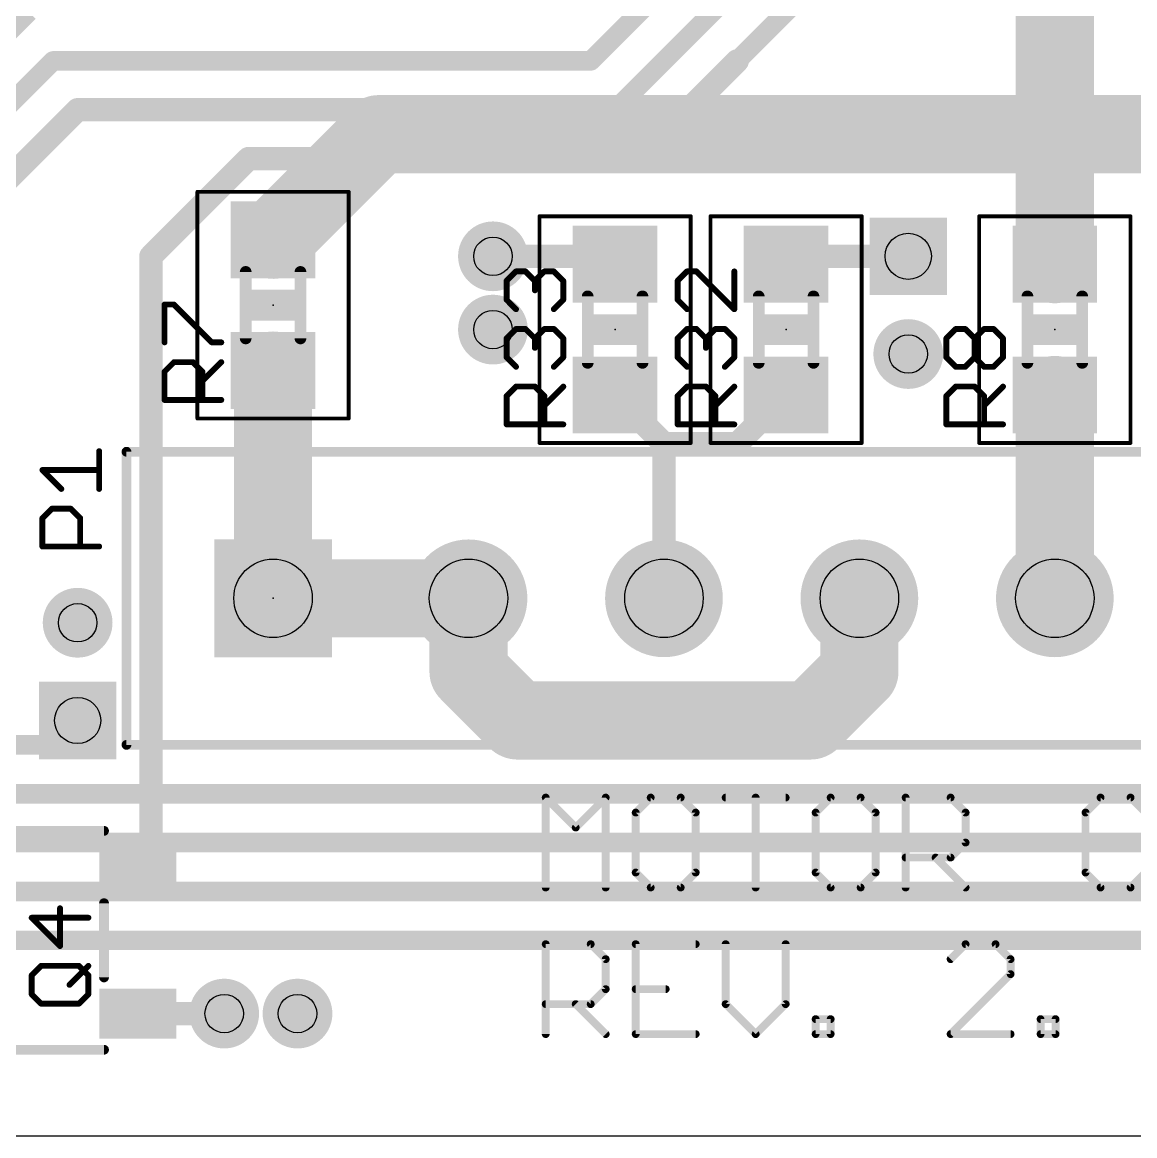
# Model space of a CAD drawing. Extents: x -1 to 68.6, y -1.7 to 63.5.
# Drawn here: x 24.68 to 39.14, y 0 to 14.47 of the extents above; entities that cross this region are included whole.
import ezdxf

# ---------------------------------------------------------------- set-up
doc = ezdxf.new("R2010")
doc.units = 0
for name, color, linetype in [('1', 22, 'CONTINUOUS'), ('16', 175, 'CONTINUOUS'), ('17', 82, 'CONTINUOUS'), ('18', 82, 'CONTINUOUS'), ('20', 7, 'CONTINUOUS'), ('21', 253, 'CONTINUOUS'), ('22', 253, 'CONTINUOUS'), ('23', 7, 'CONTINUOUS'), ('24', 7, 'CONTINUOUS'), ('25', 253, 'CONTINUOUS'), ('31', 253, 'CONTINUOUS'), ('32', 253, 'CONTINUOUS'), ('35', 253, 'CONTINUOUS'), ('39', 22, 'CONTINUOUS'), ('44', 253, 'CONTINUOUS'), ('48', 253, 'CONTINUOUS'), ('51', 253, 'CONTINUOUS'), ('52', 253, 'CONTINUOUS')]:
    doc.layers.add(name, color=color, linetype=linetype)

# ---------------------------------------------------------------- blocks, each defined once
blk = doc.blocks.new('SQUAREP')
blk.add_solid([(-0.5, -0.5), (0.5, -0.5), (-0.5, 0.5), (0.5, 0.5)])
blk = doc.blocks.new('ROUNDP')
at = {"const_width": 0.5}
blk.add_lwpolyline([(0, -0.25, 1), (0, 0.25, 1), (0, -0.25)], format="xyb", dxfattribs=at)
blk = doc.blocks.new('RECT')
blk.add_solid([(-0.5, -0.5), (0.5, -0.5), (-0.5, 0.5), (0.5, 0.5)])
blk = doc.blocks.new('ROUNDV')
at = {"const_width": 0.5}
blk.add_lwpolyline([(0, -0.25, 1), (0, 0.25, 1), (0, -0.25)], format="xyb", dxfattribs=at)
blk = doc.blocks.new('SQUAREV')
blk.add_solid([(-0.5, -0.5), (0.5, -0.5), (-0.5, 0.5), (0.5, 0.5)])

msp = doc.modelspace()

# ---------------------------------------------------------------- linework, layer by layer
at = {"layer": '1'}
for points, const_width in [([(38.1, 19.05), (38.1, 13.0175)], 1.016), ([(27.94, 11.645), (29.3125, 13.0175)], 1.016), ([(29.3125, 13.0175), (37.7825, 13.0175)], 1.016), ([(37.7825, 13.0175), (38.1, 13.0175)], 1.016), ([(38.1, 13.0175), (38.1, 11.3275)], 1.016), ([(39.79, 13.0175), (38.1, 13.0175)], 1.016), ([(32.2825, 11.43), (30.7975, 11.43)], 0.3048), ([(32.385, 11.3275), (32.2825, 11.43)], 0.3048), ([(34.6075, 11.3275), (34.71, 11.43)], 0.3048), ([(34.71, 11.43), (36.195, 11.43)], 0.3048), ([(27.94, 9.945), (27.94, 6.985)], 1.016), ([(38.1, 9.6275), (38.1, 6.985)], 1.016), ([(32.385, 9.6275), (33.02, 8.9925)], 0.3048), ([(34.6075, 9.6275), (33.9725, 8.9925)], 0.3048), ([(33.02, 8.9925), (33.02, 6.985)], 0.3048), ([(33.9725, 8.9925), (33.02, 8.9925)], 0.3048), ([(23.1775, 4.445), (48.895, 4.445)], 0.254), ([(22.86, 3.81), (51.7525, 3.81)], 0.254), ([(53.975, 3.175), (22.5425, 3.175)], 0.254), ([(55.5625, 2.54), (22.225, 2.54)], 0.254)]:
    msp.add_lwpolyline(points, dxfattribs=dict(at, const_width=const_width))
for points, const_width in [([(29.3125, 13.2715, 1), (29.3125, 12.7635)], 0.508), ([(29.4921, 12.8379, 1), (29.1329, 13.1971)], 0.508), ([(37.7825, 13.2715, 1), (37.7825, 12.7635)], 0.508), ([(37.7825, 12.7635, 1), (37.7825, 13.2715)], 0.508), ([(38.354, 13.0175, 1), (37.846, 13.0175)], 0.508), ([(38.1, 13.2715, 1), (38.1, 12.7635)], 0.508), ([(38.1, 12.7635, 1), (38.1, 13.2715)], 0.508), ([(37.846, 13.0175, 1), (38.354, 13.0175)], 0.508), ([(27.7604, 11.8246, 1), (28.1196, 11.4654)], 0.508), ([(30.7975, 11.5062, 1), (30.7975, 11.3538)], 0.1524), ([(32.3364, 11.4839, 1), (32.2286, 11.3761)], 0.1524), ([(32.2825, 11.3538, 1), (32.2825, 11.5062)], 0.1524), ([(34.71, 11.5062, 1), (34.71, 11.3538)], 0.1524), ([(34.7639, 11.3761, 1), (34.6561, 11.4839)], 0.1524), ([(36.195, 11.3538, 1), (36.195, 11.5062)], 0.1524), ([(37.846, 11.3275, 1), (38.354, 11.3275)], 0.508), ([(32.3311, 11.2736, 1), (32.4389, 11.3814)], 0.1524), ([(34.5536, 11.3814, 1), (34.6614, 11.2736)], 0.1524), ([(28.194, 9.945, 1), (27.686, 9.945)], 0.508), ([(38.354, 9.6275, 1), (37.846, 9.6275)], 0.508), ([(32.4389, 9.6814, 1), (32.3311, 9.5736)], 0.1524), ([(34.6614, 9.5736, 1), (34.5536, 9.6814)], 0.1524), ([(33.0962, 8.9925, 1), (32.9438, 8.9925)], 0.1524), ([(33.02, 9.0687, 1), (33.02, 8.9163)], 0.1524), ([(32.9661, 8.9386, 1), (33.0739, 9.0464)], 0.1524), ([(33.9186, 9.0464, 1), (34.0264, 8.9386)], 0.1524), ([(33.9725, 8.9163, 1), (33.9725, 9.0687)], 0.1524), ([(27.686, 6.985, 1), (28.194, 6.985)], 0.508), ([(37.846, 6.985, 1), (38.354, 6.985)], 0.508), ([(32.9438, 6.985, 1), (33.0962, 6.985)], 0.1524)]:
    msp.add_lwpolyline(points, format="xyb", dxfattribs=dict(at, const_width=const_width))
at = {"layer": '16'}
for points, const_width in [([(32.0675, 13.97), (34.6075, 16.51)], 0.254), ([(32.385, 13.335), (35.2425, 16.1925)], 0.254), ([(33.9725, 13.97), (35.8775, 15.875)], 0.254), ([(23.1775, 13.0175), (24.765, 14.605)], 0.254), ([(25.0825, 13.97), (15.5575, 4.445)], 0.254), ([(32.0675, 13.97), (25.0825, 13.97)], 0.254), ([(32.7025, 12.7), (33.9725, 13.97)], 0.3048), ([(20.6375, 8.5725), (25.4, 13.335)], 0.3048), ([(25.4, 13.335), (32.385, 13.335)], 0.3048), ([(26.3525, 11.43), (27.6225, 12.7)], 0.3048), ([(27.6225, 12.7), (32.7025, 12.7)], 0.3048), ([(26.3525, 3.665), (26.3525, 11.43)], 0.3048), ([(27.94, 6.985), (30.48, 6.985)], 1.016), ([(30.48, 6.985), (30.48, 6.0325)], 1.016), ([(35.56, 6.0325), (35.56, 6.985)], 1.016), ([(30.48, 6.0325), (31.115, 5.3975)], 1.016), ([(34.925, 5.3975), (35.56, 6.0325)], 1.016), ([(31.115, 5.3975), (34.925, 5.3975)], 1.016), ([(25.4, 5.3975), (25.0825, 5.08)], 0.254), ([(25.0825, 5.08), (24.0275, 5.08)], 0.254), ([(26.1825, 3.495), (26.3525, 3.665)], 0.3048), ([(26.1825, 1.585), (26.185, 1.5875)], 0.3048), ([(26.185, 1.5875), (27.305, 1.5875)], 0.3048)]:
    msp.add_lwpolyline(points, dxfattribs=dict(at, const_width=const_width))
for points, const_width in [([(25.0825, 14.0335, 1), (25.0825, 13.9065)], 0.127), ([(25.1274, 13.9251, 1), (25.0376, 14.0149)], 0.127), ([(32.0226, 14.0149, 1), (32.1124, 13.9251)], 0.127), ([(32.0675, 13.9065, 1), (32.0675, 14.0335)], 0.127), ([(34.0264, 13.9161, 1), (33.9186, 14.0239)], 0.1524), ([(33.9276, 14.0149, 1), (34.0174, 13.9251)], 0.127), ([(25.4, 13.4112, 1), (25.4, 13.2588)], 0.1524), ([(25.4539, 13.2811, 1), (25.3461, 13.3889)], 0.1524), ([(32.385, 13.2588, 1), (32.385, 13.4112)], 0.1524), ([(32.3401, 13.3799, 1), (32.4299, 13.2901)], 0.127), ([(27.6225, 12.7762, 1), (27.6225, 12.6238)], 0.1524), ([(27.6764, 12.6461, 1), (27.5686, 12.7539)], 0.1524), ([(32.6486, 12.7539, 1), (32.7564, 12.6461)], 0.1524), ([(32.7025, 12.6238, 1), (32.7025, 12.7762)], 0.1524), ([(26.4287, 11.43, 1), (26.2763, 11.43)], 0.1524), ([(26.2986, 11.4839, 1), (26.4064, 11.3761)], 0.1524), ([(27.94, 7.239, 1), (27.94, 6.731)], 0.508), ([(30.734, 6.985, 1), (30.226, 6.985)], 0.508), ([(30.48, 6.731, 1), (30.48, 7.239)], 0.508), ([(35.814, 6.985, 1), (35.306, 6.985)], 0.508), ([(30.6596, 6.2121, 1), (30.3004, 5.8529)], 0.508), ([(35.7396, 5.8529, 1), (35.3804, 6.2121)], 0.508), ([(30.226, 6.0325, 1), (30.734, 6.0325)], 0.508), ([(35.306, 6.0325, 1), (35.814, 6.0325)], 0.508), ([(31.115, 5.6515, 1), (31.115, 5.1435)], 0.508), ([(30.9354, 5.2179, 1), (31.2946, 5.5771)], 0.508), ([(34.7454, 5.5771, 1), (35.1046, 5.2179)], 0.508), ([(34.925, 5.1435, 1), (34.925, 5.6515)], 0.508), ([(25.4449, 5.3526, 1), (25.3551, 5.4424)], 0.127), ([(25.0376, 5.1249, 1), (25.1274, 5.0351)], 0.127), ([(25.0825, 5.0165, 1), (25.0825, 5.1435)], 0.127), ([(26.4064, 3.6111, 1), (26.2986, 3.7189)], 0.1524), ([(26.1286, 3.5489, 1), (26.2364, 3.4411)], 0.1524), ([(26.2763, 3.665, 1), (26.4287, 3.665)], 0.1524), ([(26.185, 1.6637, 1), (26.185, 1.5113)], 0.1524), ([(26.2389, 1.5336, 1), (26.1311, 1.6414)], 0.1524), ([(27.305, 1.5113, 1), (27.305, 1.6637)], 0.1524), ([(26.1286, 1.6389, 1), (26.2364, 1.5311)], 0.1524)]:
    msp.add_lwpolyline(points, format="xyb", dxfattribs=dict(at, const_width=const_width))
at = {"layer": '20'}
msp.add_line((0, 0), (68.58, 0), dxfattribs=at)
at = {"layer": '21', "const_width": 0.0635}
for points in [[(26.035, 8.9218, 1), (26.035, 8.8582)], [(26.0667, 8.89, 1), (26.0033, 8.89)], [(26.035, 5.1117, 1), (26.035, 5.0483)], [(26.0033, 5.08, 1), (26.0667, 5.08)]]:
    msp.add_lwpolyline(points, format="xyb", dxfattribs=at)
at = {"layer": '21', "const_width": 0.127}
for points in [[(26.035, 5.08), (26.035, 8.89)], [(26.035, 8.89), (47.625, 8.89)], [(47.625, 5.08), (26.035, 5.08)]]:
    msp.add_lwpolyline(points, dxfattribs=at)
at = {"layer": '22', "const_width": 0.127}
for points in [[(24.4221, 3.9624), (25.7429, 3.9624)], [(25.7429, 2.0574), (25.7429, 3.0226)], [(24.4221, 1.1176), (25.7429, 1.1176)]]:
    msp.add_lwpolyline(points, dxfattribs=at)
at = {"layer": '22', "const_width": 0.0635}
for points in [[(25.7429, 3.9306, 1), (25.7429, 3.9942)], [(25.7747, 3.0226, 1), (25.7112, 3.0226)], [(25.7112, 2.0574, 1), (25.7747, 2.0574)], [(25.7429, 1.0859, 1), (25.7429, 1.1494)]]:
    msp.add_lwpolyline(points, format="xyb", dxfattribs=at)
at = {"layer": '23'}
for p in [(27.94, 10.795), (32.385, 10.4775), (34.6075, 10.4775), (38.1, 10.4775), (27.94, 6.985)]:
    msp.add_point(p, dxfattribs=at)
at = {"layer": '24'}
msp.add_point((25.0825, 2.54), dxfattribs=at)
at = {"layer": '25', "const_width": 0.0762}
for points in [[(30.9747, 11.111), (31.0975, 11.2339)], [(30.9747, 10.8653), (30.9747, 11.111)], [(31.0975, 11.2339), (31.2204, 11.2339)], [(31.2204, 11.2339), (31.3433, 11.111)], [(31.3433, 11.111), (31.4662, 11.2339)], [(31.3433, 11.111), (31.3433, 10.9882)], [(31.4662, 11.2339), (31.589, 11.2339)], [(31.589, 11.2339), (31.7119, 11.111)], [(31.7119, 11.111), (31.7119, 10.8653)], [(33.32, 11.2339), (33.1972, 11.111)], [(33.1972, 11.111), (33.1972, 10.8653)], [(33.4429, 11.2339), (33.32, 11.2339)], [(33.9344, 10.7424), (33.4429, 11.2339)], [(33.9344, 11.2339), (33.9344, 10.7424)], [(31.0975, 10.7424), (30.9747, 10.8653)], [(31.7119, 10.8653), (31.589, 10.7424)], [(33.1972, 10.8653), (33.32, 10.7424)], [(26.5297, 10.3115), (26.5297, 10.803)], [(26.5297, 10.803), (26.6525, 10.803)], [(26.6525, 10.803), (27.144, 10.3115)], [(30.9747, 10.3626), (31.0975, 10.4855)], [(31.0975, 10.4855), (31.2204, 10.4855)], [(31.2204, 10.4855), (31.3433, 10.3626)], [(31.3433, 10.3626), (31.4662, 10.4855)], [(31.4662, 10.4855), (31.589, 10.4855)], [(31.589, 10.4855), (31.7119, 10.3626)], [(33.1972, 10.3626), (33.32, 10.4855)], [(33.32, 10.4855), (33.4429, 10.4855)], [(33.4429, 10.4855), (33.5658, 10.3626)], [(33.5658, 10.3626), (33.6887, 10.4855)], [(33.6887, 10.4855), (33.8115, 10.4855)], [(33.8115, 10.4855), (33.9344, 10.3626)], [(36.6897, 10.3626), (36.8125, 10.4855)], [(36.8125, 10.4855), (36.9354, 10.4855)], [(36.9354, 10.4855), (37.0583, 10.3626)], [(37.0583, 10.3626), (37.1812, 10.4855)], [(37.1812, 10.4855), (37.304, 10.4855)], [(37.304, 10.4855), (37.4269, 10.3626)], [(27.144, 10.3115), (27.2669, 10.3115)], [(30.9747, 10.1169), (30.9747, 10.3626)], [(31.3433, 10.3626), (31.3433, 10.2398)], [(31.7119, 10.3626), (31.7119, 10.1169)], [(33.1972, 10.1169), (33.1972, 10.3626)], [(33.5658, 10.3626), (33.5658, 10.2398)], [(33.9344, 10.3626), (33.9344, 10.1169)], [(36.6897, 10.1169), (36.6897, 10.3626)], [(37.0583, 10.1169), (37.0583, 10.3626)], [(37.4269, 10.3626), (37.4269, 10.1169)], [(31.0975, 9.994), (30.9747, 10.1169)], [(31.7119, 10.1169), (31.589, 9.994)], [(33.32, 9.994), (33.1972, 10.1169)], [(33.9344, 10.1169), (33.8115, 9.994)], [(36.8125, 9.994), (36.6897, 10.1169)], [(37.0583, 10.1169), (36.9354, 9.994)], [(37.1812, 9.994), (37.0583, 10.1169)], [(37.4269, 10.1169), (37.304, 9.994)], [(26.5297, 9.9317), (26.6525, 10.0546)], [(26.6525, 10.0546), (26.8983, 10.0546)], [(26.8983, 10.0546), (27.0212, 9.9317)], [(27.0212, 9.8088), (27.2669, 10.0546)], [(36.9354, 9.994), (36.8125, 9.994)], [(37.304, 9.994), (37.1812, 9.994)], [(26.5297, 9.5631), (26.5297, 9.9317)], [(27.0212, 9.9317), (27.0212, 9.5631)], [(30.9747, 9.6142), (31.0975, 9.7371)], [(31.0975, 9.7371), (31.3433, 9.7371)], [(31.3433, 9.7371), (31.4662, 9.6142)], [(31.4662, 9.4913), (31.7119, 9.7371)], [(33.1972, 9.6142), (33.32, 9.7371)], [(33.32, 9.7371), (33.5658, 9.7371)], [(33.5658, 9.7371), (33.6887, 9.6142)], [(33.6887, 9.4913), (33.9344, 9.7371)], [(36.6897, 9.6142), (36.8125, 9.7371)], [(36.8125, 9.7371), (37.0583, 9.7371)], [(37.0583, 9.7371), (37.1812, 9.6142)], [(37.1812, 9.4913), (37.4269, 9.7371)], [(27.2669, 9.5631), (26.5297, 9.5631)], [(30.9747, 9.2456), (30.9747, 9.6142)], [(31.4662, 9.6142), (31.4662, 9.2456)], [(33.1972, 9.2456), (33.1972, 9.6142)], [(33.6887, 9.6142), (33.6887, 9.2456)], [(36.6897, 9.2456), (36.6897, 9.6142)], [(37.1812, 9.6142), (37.1812, 9.2456)], [(31.7119, 9.2456), (30.9747, 9.2456)], [(33.9344, 9.2456), (33.1972, 9.2456)], [(37.4269, 9.2456), (36.6897, 9.2456)], [(25.6794, 8.4065), (25.6794, 8.898)], [(25.1879, 8.4065), (24.9422, 8.6523)], [(24.9422, 8.6523), (25.6794, 8.6523)], [(24.9422, 8.0267), (25.065, 8.1496)], [(25.065, 8.1496), (25.3108, 8.1496)], [(25.3108, 8.1496), (25.4337, 8.0267)], [(24.9422, 7.6581), (24.9422, 8.0267)], [(25.4337, 8.0267), (25.4337, 7.6581)], [(25.6794, 7.6581), (24.9422, 7.6581)], [(25.1711, 2.4647), (25.1711, 2.9562)], [(25.5397, 2.8333), (24.8025, 2.8333)], [(24.8025, 2.8333), (25.1711, 2.4647)], [(24.8025, 2.0849), (24.9253, 2.2078)], [(24.9253, 2.2078), (25.4168, 2.2078)], [(25.294, 1.962), (25.5397, 2.2078)], [(25.4168, 2.2078), (25.5397, 2.0849)], [(24.8025, 1.8391), (24.8025, 2.0849)], [(25.5397, 2.0849), (25.5397, 1.8391)], [(24.9253, 1.7163), (24.8025, 1.8391)], [(25.4168, 1.7163), (24.9253, 1.7163)], [(25.5397, 1.8391), (25.4168, 1.7163)]]:
    msp.add_lwpolyline(points, dxfattribs=at)
at = {"layer": '25', "const_width": 0.0381}
for points in [[(30.9937, 11.111, 1), (30.9556, 11.111)], [(30.9612, 11.1245, 1), (30.9881, 11.0976)], [(31.0975, 11.253, 1), (31.0975, 11.2149)], [(31.111, 11.2204, 1), (31.0841, 11.2474)], [(31.2339, 11.2474, 1), (31.2069, 11.2204)], [(31.2204, 11.2149, 1), (31.2204, 11.253)], [(31.3623, 11.111, 1), (31.3242, 11.111)], [(31.3298, 11.1245, 1), (31.3568, 11.0976)], [(31.3298, 11.0976, 1), (31.3568, 11.1245)], [(31.4662, 11.253, 1), (31.4662, 11.2149)], [(31.4796, 11.2204, 1), (31.4527, 11.2474)], [(31.6025, 11.2474, 1), (31.5756, 11.2204)], [(31.589, 11.2149, 1), (31.589, 11.253)], [(31.7309, 11.111, 1), (31.6928, 11.111)], [(31.6984, 11.0976, 1), (31.7254, 11.1245)], [(33.2162, 11.111, 1), (33.1781, 11.111)], [(33.1837, 11.1245, 1), (33.2106, 11.0976)], [(33.32, 11.253, 1), (33.32, 11.2149)], [(33.3335, 11.2204, 1), (33.3066, 11.2474)], [(33.4564, 11.2474, 1), (33.4294, 11.2204)], [(33.4429, 11.2149, 1), (33.4429, 11.253)], [(33.9535, 11.2339, 1), (33.9154, 11.2339)], [(31.3242, 10.9882, 1), (31.3623, 10.9882)], [(30.9881, 10.8788, 1), (30.9612, 10.8518)], [(30.9556, 10.8653, 1), (30.9937, 10.8653)], [(31.6928, 10.8653, 1), (31.7309, 10.8653)], [(31.7254, 10.8518, 1), (31.6984, 10.8788)], [(33.2106, 10.8788, 1), (33.1837, 10.8518)], [(33.1781, 10.8653, 1), (33.2162, 10.8653)], [(26.5297, 10.8221, 1), (26.5297, 10.784)], [(26.5487, 10.803, 1), (26.5106, 10.803)], [(26.666, 10.8165, 1), (26.6391, 10.7895)], [(26.6525, 10.784, 1), (26.6525, 10.8221)], [(31.0841, 10.729, 1), (31.111, 10.7559)], [(31.5756, 10.7559, 1), (31.6025, 10.729)], [(33.3066, 10.729, 1), (33.3335, 10.7559)], [(33.9154, 10.7424, 1), (33.9535, 10.7424)], [(33.9209, 10.729, 1), (33.9479, 10.7559)], [(31.0975, 10.5046, 1), (31.0975, 10.4665)], [(31.111, 10.472, 1), (31.0841, 10.499)], [(31.2339, 10.499, 1), (31.2069, 10.472)], [(31.2204, 10.4665, 1), (31.2204, 10.5046)], [(31.4662, 10.5046, 1), (31.4662, 10.4665)], [(31.4796, 10.472, 1), (31.4527, 10.499)], [(31.6025, 10.499, 1), (31.5756, 10.472)], [(31.589, 10.4665, 1), (31.589, 10.5046)], [(33.32, 10.5046, 1), (33.32, 10.4665)], [(33.3335, 10.472, 1), (33.3066, 10.499)], [(33.4564, 10.499, 1), (33.4294, 10.472)], [(33.4429, 10.4665, 1), (33.4429, 10.5046)], [(33.6887, 10.5046, 1), (33.6887, 10.4665)], [(33.7021, 10.472, 1), (33.6752, 10.499)], [(33.825, 10.499, 1), (33.7981, 10.472)], [(33.8115, 10.4665, 1), (33.8115, 10.5046)], [(36.8125, 10.5046, 1), (36.8125, 10.4665)], [(36.826, 10.472, 1), (36.7991, 10.499)], [(36.9489, 10.499, 1), (36.9219, 10.472)], [(36.9354, 10.4665, 1), (36.9354, 10.5046)], [(37.1812, 10.5046, 1), (37.1812, 10.4665)], [(37.1946, 10.472, 1), (37.1677, 10.499)], [(37.3175, 10.499, 1), (37.2906, 10.472)], [(37.304, 10.4665, 1), (37.304, 10.5046)], [(26.5106, 10.3115, 1), (26.5487, 10.3115)], [(27.144, 10.3306, 1), (27.144, 10.2925)], [(27.1306, 10.298, 1), (27.1575, 10.325)], [(27.2669, 10.2925, 1), (27.2669, 10.3306)], [(30.9937, 10.3626, 1), (30.9556, 10.3626)], [(30.9612, 10.3761, 1), (30.9881, 10.3492)], [(31.3623, 10.3626, 1), (31.3242, 10.3626)], [(31.3298, 10.3761, 1), (31.3568, 10.3492)], [(31.3298, 10.3492, 1), (31.3568, 10.3761)], [(31.7309, 10.3626, 1), (31.6928, 10.3626)], [(31.6984, 10.3492, 1), (31.7254, 10.3761)], [(33.2162, 10.3626, 1), (33.1781, 10.3626)], [(33.1837, 10.3761, 1), (33.2106, 10.3492)], [(33.5848, 10.3626, 1), (33.5467, 10.3626)], [(33.5523, 10.3761, 1), (33.5793, 10.3492)], [(33.5523, 10.3492, 1), (33.5793, 10.3761)], [(33.9535, 10.3626, 1), (33.9154, 10.3626)], [(33.9209, 10.3492, 1), (33.9479, 10.3761)], [(36.7087, 10.3626, 1), (36.6706, 10.3626)], [(36.6762, 10.3761, 1), (36.7031, 10.3492)], [(37.0773, 10.3626, 1), (37.0392, 10.3626)], [(37.0448, 10.3761, 1), (37.0718, 10.3492)], [(37.0448, 10.3492, 1), (37.0718, 10.3761)], [(37.446, 10.3626, 1), (37.4079, 10.3626)], [(37.4134, 10.3492, 1), (37.4404, 10.3761)], [(30.9881, 10.1304, 1), (30.9612, 10.1034)], [(30.9556, 10.1169, 1), (30.9937, 10.1169)], [(31.3242, 10.2398, 1), (31.3623, 10.2398)], [(31.6928, 10.1169, 1), (31.7309, 10.1169)], [(31.7254, 10.1034, 1), (31.6984, 10.1304)], [(33.2106, 10.1304, 1), (33.1837, 10.1034)], [(33.1781, 10.1169, 1), (33.2162, 10.1169)], [(33.5467, 10.2398, 1), (33.5848, 10.2398)], [(33.9154, 10.1169, 1), (33.9535, 10.1169)], [(33.9479, 10.1034, 1), (33.9209, 10.1304)], [(36.7031, 10.1304, 1), (36.6762, 10.1034)], [(36.6706, 10.1169, 1), (36.7087, 10.1169)], [(37.0718, 10.1304, 1), (37.0448, 10.1034)], [(37.0392, 10.1169, 1), (37.0773, 10.1169)], [(37.0718, 10.1034, 1), (37.0448, 10.1304)], [(37.4079, 10.1169, 1), (37.446, 10.1169)], [(37.4404, 10.1034, 1), (37.4134, 10.1304)], [(26.6525, 10.0736, 1), (26.6525, 10.0355)], [(26.666, 10.0411, 1), (26.6391, 10.0681)], [(26.9118, 10.0681, 1), (26.8848, 10.0411)], [(26.8983, 10.0355, 1), (26.8983, 10.0736)], [(27.2804, 10.0411, 1), (27.2534, 10.0681)], [(31.0841, 9.9805, 1), (31.111, 10.0075)], [(31.5756, 10.0075, 1), (31.6025, 9.9805)], [(33.3066, 9.9805, 1), (33.3335, 10.0075)], [(33.7981, 10.0075, 1), (33.825, 9.9805)], [(36.8125, 10.0131, 1), (36.8125, 9.975)], [(36.7991, 9.9805, 1), (36.826, 10.0075)], [(36.9219, 10.0075, 1), (36.9489, 9.9805)], [(36.9354, 9.975, 1), (36.9354, 10.0131)], [(37.1812, 10.0131, 1), (37.1812, 9.975)], [(37.1677, 9.9805, 1), (37.1946, 10.0075)], [(37.2906, 10.0075, 1), (37.3175, 9.9805)], [(37.304, 9.975, 1), (37.304, 10.0131)], [(26.5162, 9.9452, 1), (26.5431, 9.9182)], [(26.5487, 9.9317, 1), (26.5106, 9.9317)], [(27.0402, 9.9317, 1), (27.0021, 9.9317)], [(27.0077, 9.8223, 1), (27.0346, 9.7954)], [(27.0077, 9.9182, 1), (27.0346, 9.9452)], [(31.0975, 9.7561, 1), (31.0975, 9.718)], [(31.111, 9.7236, 1), (31.0841, 9.7506)], [(31.3568, 9.7506, 1), (31.3298, 9.7236)], [(31.3433, 9.718, 1), (31.3433, 9.7561)], [(31.7254, 9.7236, 1), (31.6984, 9.7506)], [(33.32, 9.7561, 1), (33.32, 9.718)], [(33.3335, 9.7236, 1), (33.3066, 9.7506)], [(33.5793, 9.7506, 1), (33.5523, 9.7236)], [(33.5658, 9.718, 1), (33.5658, 9.7561)], [(33.9479, 9.7236, 1), (33.9209, 9.7506)], [(36.8125, 9.7561, 1), (36.8125, 9.718)], [(36.826, 9.7236, 1), (36.7991, 9.7506)], [(37.0718, 9.7506, 1), (37.0448, 9.7236)], [(37.0583, 9.718, 1), (37.0583, 9.7561)], [(37.4404, 9.7236, 1), (37.4134, 9.7506)], [(26.5297, 9.5822, 1), (26.5297, 9.5441)], [(26.5106, 9.5631, 1), (26.5487, 9.5631)], [(27.0021, 9.5631, 1), (27.0402, 9.5631)], [(27.2669, 9.5441, 1), (27.2669, 9.5822)], [(30.9612, 9.6277, 1), (30.9881, 9.6007)], [(30.9937, 9.6142, 1), (30.9556, 9.6142)], [(31.4852, 9.6142, 1), (31.4471, 9.6142)], [(31.4527, 9.6007, 1), (31.4796, 9.6277)], [(33.1837, 9.6277, 1), (33.2106, 9.6007)], [(33.2162, 9.6142, 1), (33.1781, 9.6142)], [(33.7077, 9.6142, 1), (33.6696, 9.6142)], [(33.6752, 9.6007, 1), (33.7021, 9.6277)], [(36.6762, 9.6277, 1), (36.7031, 9.6007)], [(36.7087, 9.6142, 1), (36.6706, 9.6142)], [(37.2002, 9.6142, 1), (37.1621, 9.6142)], [(37.1677, 9.6007, 1), (37.1946, 9.6277)], [(31.4527, 9.5048, 1), (31.4796, 9.4779)], [(33.6752, 9.5048, 1), (33.7021, 9.4779)], [(37.1677, 9.5048, 1), (37.1946, 9.4779)], [(30.9747, 9.2646, 1), (30.9747, 9.2265)], [(30.9556, 9.2456, 1), (30.9937, 9.2456)], [(31.4471, 9.2456, 1), (31.4852, 9.2456)], [(31.7119, 9.2265, 1), (31.7119, 9.2646)], [(33.1972, 9.2646, 1), (33.1972, 9.2265)], [(33.1781, 9.2456, 1), (33.2162, 9.2456)], [(33.6696, 9.2456, 1), (33.7077, 9.2456)], [(33.9344, 9.2265, 1), (33.9344, 9.2646)], [(36.6897, 9.2646, 1), (36.6897, 9.2265)], [(36.6706, 9.2456, 1), (36.7087, 9.2456)], [(37.1621, 9.2456, 1), (37.2002, 9.2456)], [(37.4269, 9.2265, 1), (37.4269, 9.2646)], [(25.6985, 8.898, 1), (25.6604, 8.898)], [(24.9422, 8.6713, 1), (24.9422, 8.6332)], [(24.9556, 8.6657, 1), (24.9287, 8.6388)], [(25.6794, 8.6332, 1), (25.6794, 8.6713)], [(25.1744, 8.393, 1), (25.2014, 8.42)], [(25.6604, 8.4065, 1), (25.6985, 8.4065)], [(25.065, 8.1686, 1), (25.065, 8.1305)], [(25.0785, 8.1361, 1), (25.0516, 8.1631)], [(25.3243, 8.1631, 1), (25.2973, 8.1361)], [(25.3108, 8.1305, 1), (25.3108, 8.1686)], [(24.9287, 8.0402, 1), (24.9556, 8.0132)], [(24.9612, 8.0267, 1), (24.9231, 8.0267)], [(25.4527, 8.0267, 1), (25.4146, 8.0267)], [(25.4202, 8.0132, 1), (25.4471, 8.0402)], [(24.9422, 7.6772, 1), (24.9422, 7.6391)], [(24.9231, 7.6581, 1), (24.9612, 7.6581)], [(25.4146, 7.6581, 1), (25.4527, 7.6581)], [(25.6794, 7.6391, 1), (25.6794, 7.6772)], [(25.1901, 2.9562, 1), (25.152, 2.9562)], [(24.8159, 2.8468, 1), (24.789, 2.8198)], [(24.8025, 2.8523, 1), (24.8025, 2.8142)], [(25.5397, 2.8142, 1), (25.5397, 2.8523)], [(25.152, 2.4647, 1), (25.1901, 2.4647)], [(25.1576, 2.4512, 1), (25.1846, 2.4782)], [(24.9253, 2.2268, 1), (24.9253, 2.1887)], [(24.9388, 2.1943, 1), (24.9119, 2.2212)], [(25.4303, 2.2212, 1), (25.4034, 2.1943)], [(25.4168, 2.1887, 1), (25.4168, 2.2268)], [(25.5532, 2.1943, 1), (25.5262, 2.2212)], [(24.789, 2.0984, 1), (24.8159, 2.0714)], [(24.8215, 2.0849, 1), (24.7834, 2.0849)], [(25.5587, 2.0849, 1), (25.5206, 2.0849)], [(25.5262, 2.0714, 1), (25.5532, 2.0984)], [(25.2805, 1.9755, 1), (25.3074, 1.9485)], [(24.8159, 1.8526, 1), (24.789, 1.8257)], [(24.7834, 1.8391, 1), (24.8215, 1.8391)], [(24.9253, 1.7353, 1), (24.9253, 1.6972)], [(24.9119, 1.7028, 1), (24.9388, 1.7297)], [(25.4034, 1.7297, 1), (25.4303, 1.7028)], [(25.4168, 1.6972, 1), (25.4168, 1.7353)], [(25.5206, 1.8391, 1), (25.5587, 1.8391)], [(25.5532, 1.8257, 1), (25.5262, 1.8526)]]:
    msp.add_lwpolyline(points, format="xyb", dxfattribs=at)
at = {"layer": '39', "const_width": 0.0508}
for points in [[(26.957, 9.322), (26.957, 12.268)], [(26.957, 12.268), (28.923, 12.268)], [(28.923, 12.268), (28.923, 9.322)], [(31.402, 9.0045), (31.402, 11.9505)], [(31.402, 11.9505), (33.368, 11.9505)], [(33.368, 11.9505), (33.368, 9.0045)], [(33.6245, 9.0045), (33.6245, 11.9505)], [(33.6245, 11.9505), (35.5905, 11.9505)], [(35.5905, 11.9505), (35.5905, 9.0045)], [(37.117, 9.0045), (37.117, 11.9505)], [(37.117, 11.9505), (39.083, 11.9505)], [(39.083, 11.9505), (39.083, 9.0045)], [(28.923, 9.322), (26.957, 9.322)], [(33.368, 9.0045), (31.402, 9.0045)], [(35.5905, 9.0045), (33.6245, 9.0045)], [(39.083, 9.0045), (37.117, 9.0045)]]:
    msp.add_lwpolyline(points, dxfattribs=at)
at = {"layer": '39', "const_width": 0.0254}
for points in [[(26.9697, 12.268, 1), (26.9443, 12.268)], [(26.957, 12.2807, 1), (26.957, 12.2553)], [(28.9357, 12.268, 1), (28.9103, 12.268)], [(28.923, 12.2553, 1), (28.923, 12.2807)], [(31.4147, 11.9505, 1), (31.3893, 11.9505)], [(31.402, 11.9632, 1), (31.402, 11.9378)], [(33.3807, 11.9505, 1), (33.3553, 11.9505)], [(33.368, 11.9378, 1), (33.368, 11.9632)], [(33.6372, 11.9505, 1), (33.6118, 11.9505)], [(33.6245, 11.9632, 1), (33.6245, 11.9378)], [(35.6032, 11.9505, 1), (35.5778, 11.9505)], [(35.5905, 11.9378, 1), (35.5905, 11.9632)], [(37.1297, 11.9505, 1), (37.1043, 11.9505)], [(37.117, 11.9632, 1), (37.117, 11.9378)], [(39.0957, 11.9505, 1), (39.0703, 11.9505)], [(39.083, 11.9378, 1), (39.083, 11.9632)], [(26.957, 9.3347, 1), (26.957, 9.3093)], [(26.9443, 9.322, 1), (26.9697, 9.322)], [(28.9103, 9.322, 1), (28.9357, 9.322)], [(28.923, 9.3093, 1), (28.923, 9.3347)], [(31.402, 9.0172, 1), (31.402, 8.9918)], [(31.3893, 9.0045, 1), (31.4147, 9.0045)], [(33.3553, 9.0045, 1), (33.3807, 9.0045)], [(33.368, 8.9918, 1), (33.368, 9.0172)], [(33.6245, 9.0172, 1), (33.6245, 8.9918)], [(33.6118, 9.0045, 1), (33.6372, 9.0045)], [(35.5778, 9.0045, 1), (35.6032, 9.0045)], [(35.5905, 8.9918, 1), (35.5905, 9.0172)], [(37.117, 9.0172, 1), (37.117, 8.9918)], [(37.1043, 9.0045, 1), (37.1297, 9.0045)], [(39.0703, 9.0045, 1), (39.0957, 9.0045)], [(39.083, 8.9918, 1), (39.083, 9.0172)]]:
    msp.add_lwpolyline(points, format="xyb", dxfattribs=at)
at = {"layer": '44'}
for centre, radius in [((36.195, 11.43), 0.3), ((30.7975, 11.43), 0.25), ((30.7975, 10.4775), 0.25), ((36.195, 10.16), 0.25), ((27.94, 6.985), 0.51), ((30.48, 6.985), 0.51), ((33.02, 6.985), 0.51), ((35.56, 6.985), 0.51), ((38.1, 6.985), 0.51), ((25.4, 6.6675), 0.25), ((25.4, 5.3975), 0.3), ((27.305, 1.5875), 0.25), ((28.2575, 1.5875), 0.25)]:
    msp.add_circle(centre, radius, dxfattribs=at)
at = {"layer": '48', "const_width": 0.0508}
for points in [[(31.5013, 4.4132, 1), (31.4653, 4.3772)], [(31.5087, 4.3952, 1), (31.4579, 4.3952)], [(32.2883, 4.3952, 1), (32.2375, 4.3952)], [(32.2809, 4.3772, 1), (32.2449, 4.4132)], [(32.8476, 4.4206, 1), (32.8476, 4.3698)], [(32.8656, 4.3772, 1), (32.8296, 4.4132)], [(33.2554, 4.4132, 1), (33.2194, 4.3772)], [(33.2374, 4.3698, 1), (33.2374, 4.4206)], [(33.8221, 4.4206, 1), (33.8221, 4.3698)], [(34.2373, 4.3952, 1), (34.1865, 4.3952)], [(34.6017, 4.3698, 1), (34.6017, 4.4206)], [(35.1864, 4.4206, 1), (35.1864, 4.3698)], [(35.2043, 4.3772, 1), (35.1684, 4.4132)], [(35.5941, 4.4132, 1), (35.5582, 4.3772)], [(35.5762, 4.3698, 1), (35.5762, 4.4206)], [(36.1863, 4.3952, 1), (36.1355, 4.3952)], [(36.1609, 4.4206, 1), (36.1609, 4.3698)], [(36.7635, 4.4132, 1), (36.7276, 4.3772)], [(36.7456, 4.3698, 1), (36.7456, 4.4206)], [(38.6946, 4.4206, 1), (38.6946, 4.3698)], [(38.7125, 4.3772, 1), (38.6766, 4.4132)], [(39.1023, 4.4132, 1), (39.0664, 4.3772)], [(39.0844, 4.3698, 1), (39.0844, 4.4206)], [(32.6347, 4.2183, 1), (32.6707, 4.1823)], [(32.6781, 4.2003, 1), (32.6273, 4.2003)], [(33.4577, 4.2003, 1), (33.4069, 4.2003)], [(33.4143, 4.1823, 1), (33.4503, 4.2183)], [(34.9735, 4.2183, 1), (35.0095, 4.1823)], [(35.0169, 4.2003, 1), (34.9661, 4.2003)], [(35.7965, 4.2003, 1), (35.7457, 4.2003)], [(35.7531, 4.1823, 1), (35.789, 4.2183)], [(36.9659, 4.2003, 1), (36.9151, 4.2003)], [(36.9225, 4.1823, 1), (36.9584, 4.2183)], [(38.4817, 4.2183, 1), (38.5176, 4.1823)], [(38.5251, 4.2003, 1), (38.4743, 4.2003)], [(31.8551, 4.0234, 1), (31.8911, 3.9874)], [(31.8551, 3.9874, 1), (31.8911, 4.0234)], [(36.9151, 3.8105, 1), (36.9659, 3.8105)], [(36.9584, 3.7925, 1), (36.9225, 3.8285)], [(36.1609, 3.641, 1), (36.1609, 3.5902)], [(36.5686, 3.6336, 1), (36.5327, 3.5976)], [(36.7276, 3.6336, 1), (36.7635, 3.5976)], [(36.7456, 3.5902, 1), (36.7456, 3.641)], [(32.6707, 3.4387, 1), (32.6347, 3.4027)], [(32.6273, 3.4207, 1), (32.6781, 3.4207)], [(33.4069, 3.4207, 1), (33.4577, 3.4207)], [(33.4503, 3.4027, 1), (33.4143, 3.4387)], [(35.0095, 3.4387, 1), (34.9735, 3.4027)], [(34.9661, 3.4207, 1), (35.0169, 3.4207)], [(35.7457, 3.4207, 1), (35.7965, 3.4207)], [(35.789, 3.4027, 1), (35.7531, 3.4387)], [(38.5176, 3.4387, 1), (38.4817, 3.4027)], [(38.4743, 3.4207, 1), (38.5251, 3.4207)], [(31.4579, 3.2258, 1), (31.5087, 3.2258)], [(32.2375, 3.2258, 1), (32.2883, 3.2258)], [(32.8476, 3.2512, 1), (32.8476, 3.2004)], [(32.8296, 3.2078, 1), (32.8656, 3.2438)], [(33.2194, 3.2438, 1), (33.2554, 3.2078)], [(33.2374, 3.2004, 1), (33.2374, 3.2512)], [(34.1865, 3.2258, 1), (34.2373, 3.2258)], [(35.1864, 3.2512, 1), (35.1864, 3.2004)], [(35.1684, 3.2078, 1), (35.2043, 3.2438)], [(35.5582, 3.2438, 1), (35.5941, 3.2078)], [(35.5762, 3.2004, 1), (35.5762, 3.2512)], [(36.1355, 3.2258, 1), (36.1863, 3.2258)], [(36.9225, 3.2078, 1), (36.9584, 3.2438)], [(38.6946, 3.2512, 1), (38.6946, 3.2004)], [(38.6766, 3.2078, 1), (38.7125, 3.2438)], [(39.0664, 3.2438, 1), (39.1023, 3.2078)], [(39.0844, 3.2004, 1), (39.0844, 3.2512)], [(31.5087, 2.4902, 1), (31.4579, 2.4902)], [(31.4833, 2.5156, 1), (31.4833, 2.4648)], [(32.086, 2.5082, 1), (32.05, 2.4722)], [(32.068, 2.4648, 1), (32.068, 2.5156)], [(32.6527, 2.5156, 1), (32.6527, 2.4648)], [(32.6781, 2.4902, 1), (32.6273, 2.4902)], [(33.4323, 2.4648, 1), (33.4323, 2.5156)], [(33.8475, 2.4902, 1), (33.7967, 2.4902)], [(34.6271, 2.4902, 1), (34.5763, 2.4902)], [(36.9405, 2.5156, 1), (36.9405, 2.4648)], [(36.9584, 2.4722, 1), (36.9225, 2.5082)], [(37.3482, 2.5082, 1), (37.3123, 2.4722)], [(37.3303, 2.4648, 1), (37.3303, 2.5156)], [(32.2883, 2.2953, 1), (32.2375, 2.2953)], [(32.2449, 2.2773, 1), (32.2809, 2.3133)], [(36.7276, 2.3133, 1), (36.7635, 2.2773)], [(37.5506, 2.2953, 1), (37.4998, 2.2953)], [(37.5072, 2.2773, 1), (37.5431, 2.3133)], [(37.4998, 2.1004, 1), (37.5506, 2.1004)], [(37.5431, 2.0824, 1), (37.5072, 2.1184)], [(32.2375, 1.9055, 1), (32.2883, 1.9055)], [(32.2809, 1.8875, 1), (32.2449, 1.9235)], [(32.6527, 1.9309, 1), (32.6527, 1.8801)], [(33.0425, 1.8801, 1), (33.0425, 1.9309)], [(31.4833, 1.736, 1), (31.4833, 1.6852)], [(31.8911, 1.7286, 1), (31.8551, 1.6926)], [(32.05, 1.7286, 1), (32.086, 1.6926)], [(32.068, 1.6852, 1), (32.068, 1.736)], [(33.8401, 1.7286, 1), (33.8041, 1.6926)], [(34.6197, 1.6926, 1), (34.5837, 1.7286)], [(33.7967, 1.7106, 1), (33.8475, 1.7106)], [(34.5763, 1.7106, 1), (34.6271, 1.7106)], [(35.0169, 1.5157, 1), (34.9661, 1.5157)], [(34.9915, 1.5411, 1), (34.9915, 1.4903)], [(35.2118, 1.5157, 1), (35.161, 1.5157)], [(35.1864, 1.4903, 1), (35.1864, 1.5411)], [(37.9404, 1.5157, 1), (37.8896, 1.5157)], [(37.915, 1.5411, 1), (37.915, 1.4903)], [(38.1353, 1.5157, 1), (38.0845, 1.5157)], [(38.1099, 1.4903, 1), (38.1099, 1.5411)], [(31.4579, 1.3208, 1), (31.5087, 1.3208)], [(32.2449, 1.3028, 1), (32.2809, 1.3388)], [(32.6527, 1.3462, 1), (32.6527, 1.2954)], [(32.6273, 1.3208, 1), (32.6781, 1.3208)], [(33.4323, 1.2954, 1), (33.4323, 1.3462)], [(34.1939, 1.3388, 1), (34.2299, 1.3028)], [(34.1939, 1.3028, 1), (34.2299, 1.3388)], [(34.9915, 1.3462, 1), (34.9915, 1.2954)], [(34.9661, 1.3208, 1), (35.0169, 1.3208)], [(35.161, 1.3208, 1), (35.2118, 1.3208)], [(35.1864, 1.2954, 1), (35.1864, 1.3462)], [(36.7276, 1.3388, 1), (36.7635, 1.3028)], [(36.7456, 1.3462, 1), (36.7456, 1.2954)], [(37.5252, 1.2954, 1), (37.5252, 1.3462)], [(37.915, 1.3462, 1), (37.915, 1.2954)], [(37.8896, 1.3208, 1), (37.9404, 1.3208)], [(38.0845, 1.3208, 1), (38.1353, 1.3208)], [(38.1099, 1.2954, 1), (38.1099, 1.3462)]]:
    msp.add_lwpolyline(points, format="xyb", dxfattribs=at)
at = {"layer": '48', "const_width": 0.1016}
for points in [[(31.4833, 3.2258), (31.4833, 4.3952)], [(31.4833, 4.3952), (31.8731, 4.0054)], [(31.8731, 4.0054), (32.2629, 4.3952)], [(32.2629, 4.3952), (32.2629, 3.2258)], [(32.8476, 4.3952), (32.6527, 4.2003)], [(33.2374, 4.3952), (32.8476, 4.3952)], [(33.4323, 4.2003), (33.2374, 4.3952)], [(33.8221, 4.3952), (34.6017, 4.3952)], [(34.2119, 3.2258), (34.2119, 4.3952)], [(35.1864, 4.3952), (34.9915, 4.2003)], [(35.5762, 4.3952), (35.1864, 4.3952)], [(35.7711, 4.2003), (35.5762, 4.3952)], [(36.1609, 3.2258), (36.1609, 4.3952)], [(36.1609, 4.3952), (36.7456, 4.3952)], [(36.7456, 4.3952), (36.9405, 4.2003)], [(38.6946, 4.3952), (38.4997, 4.2003)], [(39.0844, 4.3952), (38.6946, 4.3952)], [(39.2793, 4.2003), (39.0844, 4.3952)], [(32.6527, 4.2003), (32.6527, 3.4207)], [(33.4323, 3.4207), (33.4323, 4.2003)], [(34.9915, 4.2003), (34.9915, 3.4207)], [(35.7711, 3.4207), (35.7711, 4.2003)], [(36.9405, 4.2003), (36.9405, 3.8105)], [(38.4997, 4.2003), (38.4997, 3.4207)], [(36.9405, 3.8105), (36.7456, 3.6156)], [(36.7456, 3.6156), (36.1609, 3.6156)], [(36.5507, 3.6156), (36.9405, 3.2258)], [(32.6527, 3.4207), (32.8476, 3.2258)], [(33.2374, 3.2258), (33.4323, 3.4207)], [(34.9915, 3.4207), (35.1864, 3.2258)], [(35.5762, 3.2258), (35.7711, 3.4207)], [(38.4997, 3.4207), (38.6946, 3.2258)], [(39.0844, 3.2258), (39.2793, 3.4207)], [(32.8476, 3.2258), (33.2374, 3.2258)], [(35.1864, 3.2258), (35.5762, 3.2258)], [(38.6946, 3.2258), (39.0844, 3.2258)], [(31.4833, 1.3208), (31.4833, 2.4902)], [(31.4833, 2.4902), (32.068, 2.4902)], [(32.068, 2.4902), (32.2629, 2.2953)], [(33.4323, 2.4902), (32.6527, 2.4902)], [(32.6527, 2.4902), (32.6527, 1.3208)], [(33.8221, 2.4902), (33.8221, 1.7106)], [(34.6017, 1.7106), (34.6017, 2.4902)], [(36.9405, 2.4902), (36.7456, 2.2953)], [(37.3303, 2.4902), (36.9405, 2.4902)], [(37.5252, 2.2953), (37.3303, 2.4902)], [(32.2629, 2.2953), (32.2629, 1.9055)], [(37.5252, 2.1004), (37.5252, 2.2953)], [(36.7456, 1.3208), (37.5252, 2.1004)], [(32.2629, 1.9055), (32.068, 1.7106)], [(32.6527, 1.9055), (33.0425, 1.9055)], [(32.068, 1.7106), (31.4833, 1.7106)], [(31.8731, 1.7106), (32.2629, 1.3208)], [(33.8221, 1.7106), (34.2119, 1.3208)], [(34.2119, 1.3208), (34.6017, 1.7106)], [(34.9915, 1.3208), (34.9915, 1.5157)], [(34.9915, 1.5157), (35.1864, 1.5157)], [(35.1864, 1.5157), (35.1864, 1.3208)], [(37.915, 1.3208), (37.915, 1.5157)], [(37.915, 1.5157), (38.1099, 1.5157)], [(38.1099, 1.5157), (38.1099, 1.3208)], [(32.6527, 1.3208), (33.4323, 1.3208)], [(35.1864, 1.3208), (34.9915, 1.3208)], [(37.5252, 1.3208), (36.7456, 1.3208)], [(38.1099, 1.3208), (37.915, 1.3208)]]:
    msp.add_lwpolyline(points, dxfattribs=at)
at = {"layer": '51', "const_width": 0.1524}
for points in [[(27.584, 11.227), (27.584, 10.363)], [(28.296, 10.363), (28.296, 11.227)], [(32.029, 10.9095), (32.029, 10.0455)], [(32.741, 10.0455), (32.741, 10.9095)], [(34.2515, 10.9095), (34.2515, 10.0455)], [(34.9635, 10.0455), (34.9635, 10.9095)], [(37.744, 10.9095), (37.744, 10.0455)], [(38.456, 10.0455), (38.456, 10.9095)]]:
    msp.add_lwpolyline(points, dxfattribs=at)
at = {"layer": '51', "const_width": 0.0762}
for points in [[(27.6221, 11.227, 1), (27.5459, 11.227)], [(28.3341, 11.227, 1), (28.2579, 11.227)], [(32.0671, 10.9095, 1), (31.9909, 10.9095)], [(32.7791, 10.9095, 1), (32.7029, 10.9095)], [(34.2896, 10.9095, 1), (34.2134, 10.9095)], [(35.0016, 10.9095, 1), (34.9254, 10.9095)], [(37.7821, 10.9095, 1), (37.7059, 10.9095)], [(38.4941, 10.9095, 1), (38.4179, 10.9095)], [(27.5459, 10.363, 1), (27.6221, 10.363)], [(28.2579, 10.363, 1), (28.3341, 10.363)], [(31.9909, 10.0455, 1), (32.0671, 10.0455)], [(32.7029, 10.0455, 1), (32.7791, 10.0455)], [(34.2134, 10.0455, 1), (34.2896, 10.0455)], [(34.9254, 10.0455, 1), (35.0016, 10.0455)], [(37.7059, 10.0455, 1), (37.7821, 10.0455)], [(38.4179, 10.0455, 1), (38.4941, 10.0455)]]:
    msp.add_lwpolyline(points, format="xyb", dxfattribs=at)

# ---------------------------------------------------------------- block references
at = {"layer": '1', "yscale": 1.1}
for p, rotation in [((27.94, 11.645), 90), ((32.385, 11.3275), 270), ((34.6075, 11.3275), 90), ((38.1, 11.3275), 90), ((27.94, 9.945), 90), ((32.385, 9.6275), 270), ((34.6075, 9.6275), 90), ((38.1, 9.6275), 90)]:
    msp.add_blockref('RECT', p, dxfattribs=dict(at, rotation=rotation))
at = {"layer": '16', "xscale": 0.65, "rotation": 270}
for p in [(26.1825, 3.495), (26.1825, 1.585)]:
    msp.add_blockref('RECT', p, dxfattribs=at)
at = {"layer": '17', "xscale": 1.53, "yscale": 1.53, "rotation": 90}
for name, p in [('SQUAREP', (27.94, 6.985)), ('SQUAREP', (27.94, 6.985)), ('ROUNDP', (30.48, 6.985)), ('ROUNDP', (30.48, 6.985)), ('ROUNDP', (33.02, 6.985)), ('ROUNDP', (33.02, 6.985)), ('ROUNDP', (35.56, 6.985)), ('ROUNDP', (35.56, 6.985)), ('ROUNDP', (38.1, 6.985)), ('ROUNDP', (38.1, 6.985))]:
    msp.add_blockref(name, p, dxfattribs=at)
at = {"layer": '18'}
for name, p, xscale, yscale in [('ROUNDV', (30.7975, 11.43), 0.9064, 0.9064), ('ROUNDV', (30.7975, 11.43), 0.9064, 0.9064), ('SQUAREV', (36.195, 11.43), 1.0064, 1.0064), ('SQUAREV', (36.195, 11.43), 1.0064, 1.0064), ('ROUNDV', (30.7975, 10.4775), 0.9064, 0.9064), ('ROUNDV', (30.7975, 10.4775), 0.9064, 0.9064), ('ROUNDV', (36.195, 10.16), 0.9064, 0.9064), ('ROUNDV', (36.195, 10.16), 0.9064, 0.9064), ('ROUNDV', (25.4, 6.6675), 0.9064, 0.9064), ('ROUNDV', (25.4, 6.6675), 0.9064, 0.9064), ('SQUAREV', (25.4, 5.3975), 1.0064, 1.0064), ('SQUAREV', (25.4, 5.3975), 1.0064, 1.0064), ('ROUNDV', (27.305, 1.5875), 0.9064, 0.9064), ('ROUNDV', (27.305, 1.5875), 0.9064, 0.9064), ('ROUNDV', (28.2575, 1.5875), 0.9064, 0.9064), ('ROUNDV', (28.2575, 1.5875), 0.9064, 0.9064)]:
    msp.add_blockref(name, p, dxfattribs=dict(at, xscale=xscale, yscale=yscale))
at = {"layer": '31', "yscale": 1.1}
for p, rotation in [((27.94, 11.645), 90), ((32.385, 11.3275), 270), ((34.6075, 11.3275), 90), ((38.1, 11.3275), 90), ((27.94, 9.945), 90), ((32.385, 9.6275), 270), ((34.6075, 9.6275), 90), ((38.1, 9.6275), 90)]:
    msp.add_blockref('RECT', p, dxfattribs=dict(at, rotation=rotation))
at = {"layer": '32', "xscale": 0.65, "rotation": 270}
for p in [(26.1825, 3.495), (26.1825, 1.585)]:
    msp.add_blockref('RECT', p, dxfattribs=at)
at = {"layer": '35', "xscale": 0.3998, "yscale": 0.8002}
for p, rotation in [((27.94, 10.795), 90), ((32.385, 10.4775), 270), ((34.6075, 10.4775), 90), ((38.1, 10.4775), 90)]:
    msp.add_blockref('RECT', p, dxfattribs=dict(at, rotation=rotation))
at = {"layer": '51', "xscale": 0.4064, "yscale": 0.8636}
for p, rotation in [((27.94, 11.43), 90), ((32.385, 11.1125), 270), ((34.6075, 11.1125), 90), ((38.1, 11.1125), 90), ((27.94, 10.16), 90), ((32.385, 9.8425), 270), ((34.6075, 9.8425), 90), ((38.1, 9.8425), 90)]:
    msp.add_blockref('RECT', p, dxfattribs=dict(at, rotation=rotation))
at = {"layer": '52', "xscale": 0.4572, "yscale": 0.5842, "rotation": 270}
for p in [(26.0858, 3.4798), (26.0858, 1.6002)]:
    msp.add_blockref('RECT', p, dxfattribs=at)

doc.saveas('drawing.dxf')
